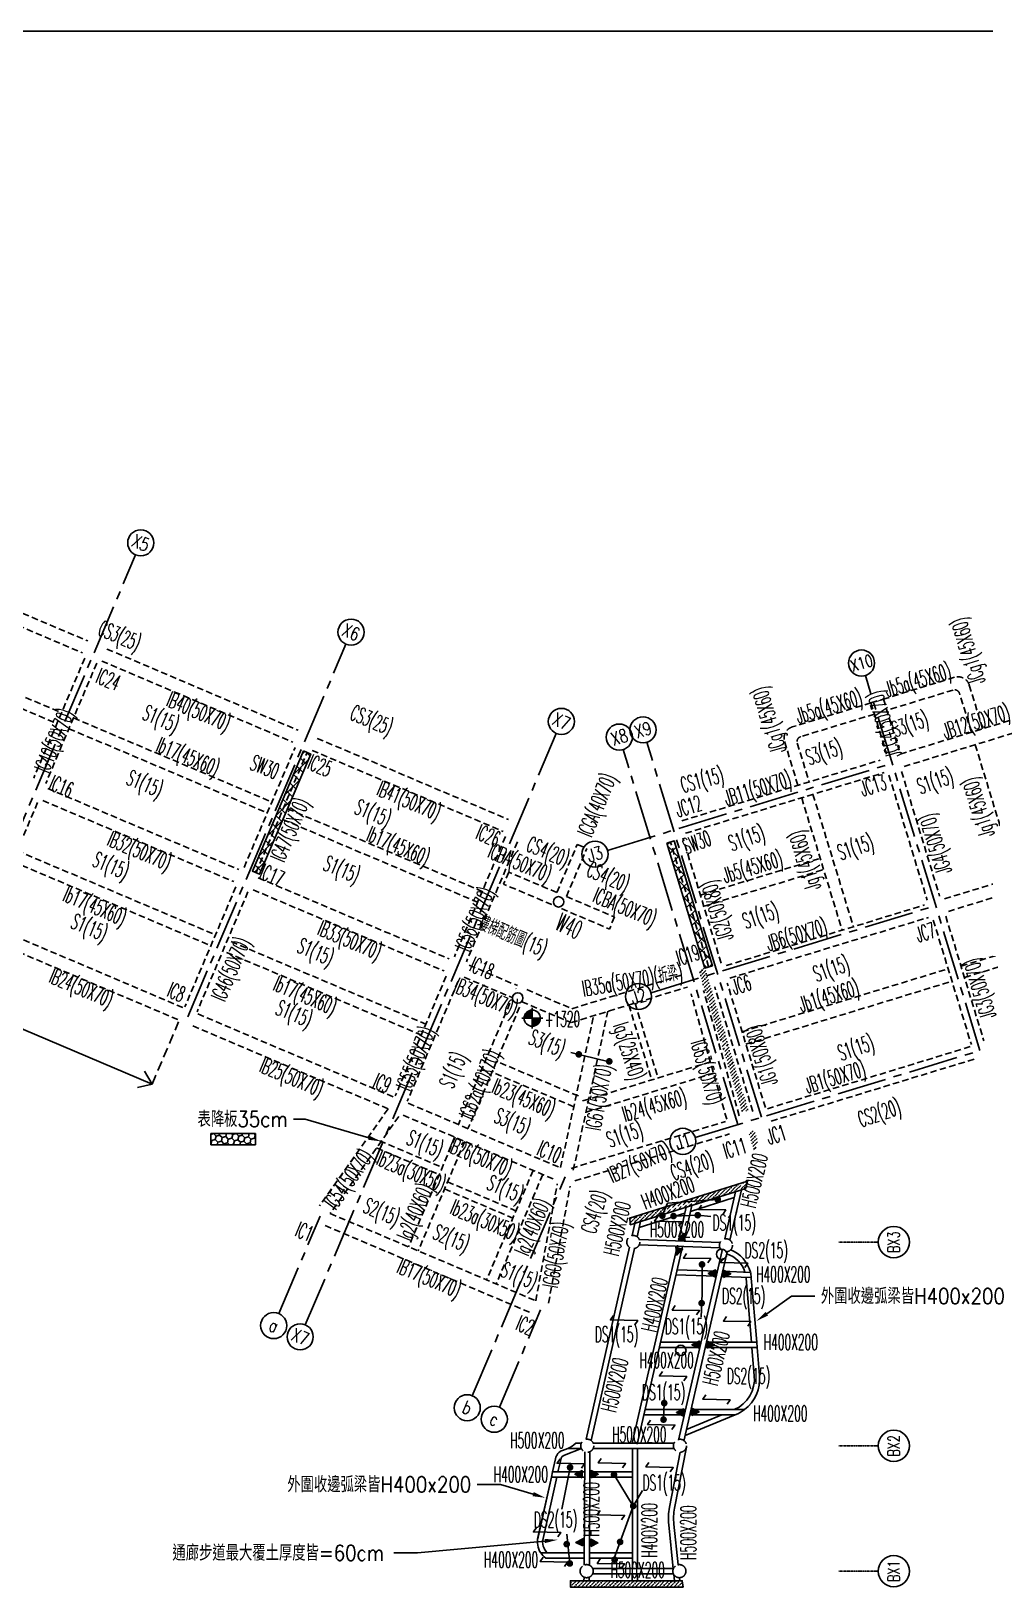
# Model space of a CAD drawing. Header units: centimetres. Extents: x -47768 to 194820, y -149527 to 141949.
# Drawn here: x 61806 to 65458, y -48645 to -42681 of the extents above; entities that cross this region are included whole.
import ezdxf
from ezdxf import colors
from ezdxf.entities.mleader import LeaderData, LeaderLine
from ezdxf.enums import TextEntityAlignment as Align
from ezdxf.math import Vec2, Vec3

# ---------------------------------------------------------------- set-up
doc = ezdxf.new("R2010")
doc.units = ezdxf.units.CM
for name, pattern in [('CENTER2', [28.575, 19.05, -3.175, 3.175, -3.175]), ('HIDDEN', [0.375, 0.25, -0.125]), ('PHANTOM2', [1.25, 0.625, -0.125, 0.125, -0.125, 0.125, -0.125])]:
    doc.linetypes.add(name, pattern=pattern)
doc.layers.get('0').update_dxf_attribs({"color": 8})
for name, color, linetype in [('0S-B', 6, 'HIDDEN'), ('0S-GRID', 8, 'Continuous'), ('0S-J', 3, 'HIDDEN'), ('0S-SB', 6, 'Continuous'), ('0S-Shear wall', 7, 'Continuous'), ('0S-SJ', 3, 'Continuous'), ('0S-伸縮縫', 4, 'Continuous'), ('0S-剛接符號', 2, 'Continuous'), ('0S-鋼筋', 1, 'Continuous'), ('1S-BN', 7, 'Continuous'), ('1S-CN', 2, 'Continuous'), ('1S-JN', 3, 'Continuous'), ('1S-SJN', 3, 'Continuous'), ('1S-SN', 4, 'Continuous'), ('1S-SWN', 7, 'Continuous'), ('1S-TEXT', 7, 'Continuous'), ('1S-WN', 40, 'Continuous'), ('C1', 7, 'Continuous'), ('co-2', 8, 'HIDDEN'), ('FL高程', 7, 'Continuous'), ('grid2', 4, 'Continuous'), ('Railing', 31, 'Continuous')]:
    doc.layers.add(name, color=color, linetype=linetype)
doc.layers.add('0S-繪圖區', color=171, linetype='Continuous', plot=False)
doc.styles.add('ae', font='romans.shx', dxfattribs={"bigfont": 'chineset.shx'})
doc.styles.add('CHINA', font='romans.shx', dxfattribs={"width": 0.85, "bigfont": 'chineset.shx'})
doc.styles.add('ROMAND', font='romand')
doc.styles.add('ROMANS', font='simplex.shx', dxfattribs={"height": 4, "bigfont": 'chineset.shx'})
doc.styles.add('txt', font='romans.shx', dxfattribs={"height": 0.2, "bigfont": 'chineset.shx'})
pattern_1 = [(45, (-145948.238, -110081.529), (5.522062, 20.24756074), [26.03125, -5.20625, 0, -5.20625])]

# ---------------------------------------------------------------- blocks, each defined once
blk = doc.blocks.new('ELE')
at = {"ltscale": 100}
h = blk.add_hatch(color=0, dxfattribs=at)
h.dxf.hatch_style = 1
edge = h.paths.add_edge_path()
edge.add_arc((55199, -2026.6), 20.7, 90, 180)
edge.add_line((55178.3, -2026.6), (55199, -2026.6))
edge.add_line((55199, -2026.6), (55199, -2005.9))
h = blk.add_hatch(color=0, dxfattribs=at)
h.dxf.hatch_style = 1
edge = h.paths.add_edge_path()
edge.add_line((55199, -2047.4), (55199, -2026.6))
edge.add_line((55199, -2026.6), (55219.7, -2026.6))
edge.add_arc((55199, -2026.6), 20.7, 270, 360, ccw=False)
at = {"color": 0, "ltscale": 100}
for q in [(55172.4, -2026.6), (55199, -2000), (55225.6, -2026.6), (55199, -2053.2)]:
    blk.add_line((55199, -2026.6), q, dxfattribs=at)
blk.add_circle((55199, -2026.6), 20.7, dxfattribs=at)
blk = doc.blocks.new('0S-ELE')
at = {"layer": 'FL高程', "ltscale": 100, "xscale": 1.5, "yscale": 1.5, "zscale": 1.5}
blk.add_blockref('ELE', (-26764.5, -529.8), dxfattribs=at)
at = {"layer": 'FL高程', "ltscale": 100, "style": 'CHINA', "width": 0.5}
blk.add_attdef('+150', text='', height=60, dxfattribs=at).set_placement((56149.6, -3572.5), align=Align.MIDDLE)
blk = doc.blocks.new('*U149')
at = {"color": 0, "ltscale": 100}
blk.add_lwpolyline([(-36.3, 27), (36.3, 27), (36.3, -27), (-36.3, -27)], close=True, dxfattribs=at)
blk = doc.blocks.new('XLINE')
blk.add_circle((0, 0), 50)
at = {"style": 'ROMAND', "width": 0.74997, "flags": 8}
blk.add_attdef('X-LINE', text='', height=50, dxfattribs=at).set_placement((0, 0), align=Align.MIDDLE)
blk = doc.blocks.new('柱位編號')
at = {"color": 0, "linetype": 'CENTER2', "ltscale": 10}
for p, q in [((132308.1, 35650.6), (132913.7, 37077.2)), ((133113.5, 35308.7), (133719.1, 36735.4)), ((136147.2, 35179.4), (135708.2, 36615.3)), ((133563.4, 34129.1), (134524.5, 36393.5)), ((135219.6, 34895.8), (134780.6, 36331.7)), ((135310.4, 34923.6), (134871.4, 36359.5)), ((134720.8, 35945.9), (135810.9, 36279.2)), ((134887.4, 35400.8), (135977.6, 35734.1)), ((135057, 34846.1), (136147.2, 35179.4)), ((134203.1, 33857.6), (134558.7, 34695.2)), ((133462.1, 34172.1), (133620.2, 34544.5)), ((134306.7, 33813.6), (134464.8, 34186))]:
    blk.add_line(p, q, dxfattribs=at)
at = {"color": 0}
ref = blk.add_blockref('XLINE', (132933.2, 37123.3), dxfattribs=dict(at, rotation=337))
ref.add_attrib('X-LINE', 'X5', dxfattribs={"height": 50, "rotation": 337, "style": 'ROMAND', "width": 0.74997}).set_placement((132933.2, 37123.3), align=Align.MIDDLE)
ref = blk.add_blockref('XLINE', (133738.6, 36781.4), dxfattribs=dict(at, rotation=337))
ref.add_attrib('X-LINE', 'X6', dxfattribs={"height": 50, "rotation": 337, "style": 'ROMAND', "width": 0.74997}).set_placement((133738.6, 36781.4), align=Align.MIDDLE)
ref = blk.add_blockref('XLINE', (135693.6, 36663.1), dxfattribs=dict(at, rotation=16.99999999999998))
ref.add_attrib('X-LINE', 'X10', dxfattribs={"height": 45, "rotation": 17, "style": 'ROMAND', "width": 0.74997}).set_placement((135693.6, 36663.1), align=Align.MIDDLE)
ref = blk.add_blockref('XLINE', (134544.1, 36439.5), dxfattribs=dict(at, rotation=337))
ref.add_attrib('X-LINE', 'X7', dxfattribs={"height": 50, "rotation": 337, "style": 'ROMAND', "width": 0.74997}).set_placement((134544.1, 36439.5), align=Align.MIDDLE)
ref = blk.add_blockref('XLINE', (134856.8, 36407.3), dxfattribs=dict(at, rotation=16.99999999999998))
ref.add_attrib('X-LINE', 'X9', dxfattribs={"height": 50, "rotation": 17, "style": 'ROMAND', "width": 0.74997}).set_placement((134856.8, 36407.3), align=Align.MIDDLE)
ref = blk.add_blockref('XLINE', (134765.9, 36379.5), dxfattribs=dict(at, rotation=16.99999999999998))
ref.add_attrib('X-LINE', 'X8', dxfattribs={"height": 50, "rotation": 17, "style": 'ROMAND', "width": 0.74997}).set_placement((134765.9, 36379.5), align=Align.MIDDLE)
ref = blk.add_blockref('XLINE', (134672.9, 35931.3), dxfattribs=dict(at, rotation=17.00000000000323))
ref.add_attrib('X-LINE', 'J3', dxfattribs={"height": 50, "rotation": 17, "style": 'ROMAND', "width": 0.74997}).set_placement((134672.9, 35931.3), align=Align.MIDDLE)
ref = blk.add_blockref('XLINE', (134839.6, 35386.2), dxfattribs=dict(at, rotation=17.00000000000323))
ref.add_attrib('X-LINE', 'J2', dxfattribs={"height": 50, "rotation": 17, "style": 'ROMAND', "width": 0.74997}).set_placement((134839.6, 35386.2), align=Align.MIDDLE)
ref = blk.add_blockref('XLINE', (135009.2, 34831.5), dxfattribs=dict(at, rotation=17.00000000000323))
ref.add_attrib('X-LINE', 'J1', dxfattribs={"height": 50, "rotation": 17, "style": 'ROMAND', "width": 0.74997}).set_placement((135009.2, 34831.5), align=Align.MIDDLE)
ref = blk.add_blockref('XLINE', (133442.5, 34126.1), dxfattribs=dict(at, rotation=337))
ref.add_attrib('X-LINE', 'a', dxfattribs={"height": 50, "rotation": 337, "style": 'ROMAND', "width": 0.74997}).set_placement((133442.5, 34126.1), align=Align.MIDDLE)
ref = blk.add_blockref('XLINE', (133543.9, 34083.1), dxfattribs=dict(at, rotation=337))
ref.add_attrib('X-LINE', 'X7', dxfattribs={"height": 50, "rotation": 337, "style": 'ROMAND', "width": 0.74997}).set_placement((133543.9, 34083.1), align=Align.MIDDLE)
ref = blk.add_blockref('XLINE', (134183.6, 33811.5), dxfattribs=dict(at, rotation=337))
ref.add_attrib('X-LINE', 'b', dxfattribs={"height": 50, "rotation": 337, "style": 'ROMAND', "width": 0.74997}).set_placement((134183.6, 33811.5), align=Align.MIDDLE)
ref = blk.add_blockref('XLINE', (134287.2, 33767.6), dxfattribs=dict(at, rotation=337))
ref.add_attrib('X-LINE', 'c', dxfattribs={"height": 50, "rotation": 337, "style": 'ROMAND', "width": 0.74997}).set_placement((134287.2, 33767.6), align=Align.MIDDLE)
blk = doc.blocks.new('markt002')
blk.add_circle((0, 0), 0.5)
at = {"style": 'ROMANS', "width": 0.7}
blk.add_attdef('NO.', text='', height=0.375, dxfattribs=at).set_placement((0, 0), align=Align.MIDDLE)
blk = doc.blocks.new('zw$D145')
at = {"layer": 'C1'}
for centre in [(-536.5, 15566), (-692.8, 15197.8)]:
    blk.add_circle(centre, 20, dxfattribs=at)
blk = doc.blocks.new('zw$745D')
at = {"color": 0, "linetype": 'HIDDEN', "ltscale": 150}
for centre in [(354.8, 260.1), (709.6, 247.7), (178.5, -519.8), (533.5, -519.8), (176.1, -1000), (531.1, -1000)]:
    blk.add_circle(centre, 25, dxfattribs=at)

msp = doc.modelspace()

# ---------------------------------------------------------------- hatches: boundary and pattern name
at = {"layer": '0S-Shear wall', "ltscale": 100}
h = msp.add_hatch(dxfattribs=at)
h.set_pattern_fill('ANSI37', color=256, scale=10)
h.set_pattern_definition([(45, (62653.226, -45908.643), (-22.4506, 22.4506), []), (135, (62653.226, -45908.643), (-22.4506, -22.4506), [])])
h.paths.add_polyline_path([(62848.5916, -45436.6682), (62876.2068, -45448.3902), (62680.8412, -45908.6426), (62653.2261, -45896.9207)])
h = msp.add_hatch(dxfattribs=at)
h.set_pattern_fill('ANSI37', color=256, scale=10)
h.set_pattern_definition([(45, (66753.66, -63488.674), (-22.45064, 22.45064), []), (135, (66753.66, -63488.674), (-22.45064, -22.45064), [])])
h.paths.add_polyline_path([(64239.783, -45789.7766), (64385.9688, -46267.929), (64414.658, -46259.1578), (64268.4721, -45781.0054)])
at = {"layer": '0S-伸縮縫'}
h = msp.add_hatch(dxfattribs=at)
h.set_pattern_fill('ANSI36', color=256, scale=83.3)
h.set_pattern_definition(pattern_1)
h.paths.add_polyline_path([(64385.9698, -46267.9321), (64362.0622, -46275.2414), (64385.4509, -46351.7426), (64454.1587, -46576.4741), (64528.7128, -46820.3311), (64552.6205, -46813.0221)])
h = msp.add_hatch(dxfattribs=at)
h.set_pattern_fill('ANSI36', color=256, scale=83.3)
h.set_pattern_definition(pattern_1)
h.paths.add_polyline_path([(64575.9999, -46889.5297), (64552.1025, -46896.8355), (64574.9482, -46971.5603, -0.077232096), (64590.9267, -46938.3529)])
h = msp.add_hatch(dxfattribs=at)
h.set_pattern_fill('ANSI36', color=256, scale=83.3)
h.set_pattern_definition([(45, (-145948.238, -110081.529), (5.522062, 20.24756074), [26.03125, -5.20625, 0, -5.20625])])
h.paths.add_polyline_path([(64542.0509, -47111.9419), (64548.5563, -47083.6875), (64096.7267, -47225.8248, -0.091454223), (64099.9739, -47251.0111)])
at = {"layer": '0S-伸縮縫', "ltscale": 100}
h = msp.add_hatch(dxfattribs=at)
h.set_pattern_fill('ANSI36', color=256, scale=83.3)
h.set_pattern_definition([(45, (-77389.366, -160475.373), (5.522062, 20.24756074), [26.03125, -5.20625, 0, -5.20625])])
h.paths.add_polyline_path([(64302.9716, -48638.7523), (64299.3668, -48613.7523), (63870.7842, -48613.7523), (63871.6712, -48638.7523)])
at = {"layer": '0S-剛接符號', "ltscale": 100}
h = msp.add_hatch(color=256, dxfattribs=at)
h.dxf.hatch_style = 1
h.paths.add_polyline_path([(64283.5315, -47305.2439), (64309.7062, -47314.1777), (64305.5527, -47283.536)])
h = msp.add_hatch(color=256, dxfattribs=at)
h.dxf.hatch_style = 1
h.paths.add_polyline_path([(64274.7178, -47336.861), (64300.8926, -47345.7949), (64278.8713, -47367.5027)])
h = msp.add_hatch(color=256, dxfattribs=at)
h.dxf.hatch_style = 1
h.paths.add_polyline_path([(64426.5855, -47451.6421), (64426.5855, -47423.9847), (64398.9281, -47437.8134)])
h = msp.add_hatch(color=256, dxfattribs=at)
h.dxf.hatch_style = 1
h.paths.add_polyline_path([(64457.209, -47452.3228), (64457.209, -47424.6654), (64484.8664, -47438.4941)])
h = msp.add_hatch(color=256, dxfattribs=at)
h.dxf.hatch_style = 1
h.paths.add_polyline_path([(64364.1127, -47723.8865), (64364.1127, -47696.229), (64336.4552, -47710.0578)])
h = msp.add_hatch(color=256, dxfattribs=at)
h.dxf.hatch_style = 1
h.paths.add_polyline_path([(64394.8633, -47724.0134), (64394.8633, -47696.3559), (64422.5207, -47710.1847)])
h = msp.add_hatch(color=256, dxfattribs=at)
h.dxf.hatch_style = 1
h.paths.add_polyline_path([(64335.8315, -47981.2624), (64335.8315, -47953.605), (64363.4889, -47967.4337)])
h = msp.add_hatch(color=256, dxfattribs=at)
h.dxf.hatch_style = 1
h.paths.add_polyline_path([(64304.4788, -47983.7592), (64304.4788, -47956.1018), (64276.8214, -47969.9305)])
h = msp.add_hatch(color=256, dxfattribs=at)
h.dxf.hatch_style = 1
h.paths.add_polyline_path([(63915.7615, -48219.7502), (63915.7615, -48192.0928), (63888.104, -48205.9215)])
h = msp.add_hatch(color=256, dxfattribs=at)
h.dxf.hatch_style = 1
h.paths.add_polyline_path([(63950.1352, -48219.9202), (63950.1352, -48192.2628), (63977.7926, -48206.0915)])
h = msp.add_hatch(color=256, dxfattribs=at)
h.dxf.hatch_style = 1
h.paths.add_polyline_path([(63918.8441, -48480.8866), (63918.8441, -48453.2292), (63891.1867, -48467.0579)])
h = msp.add_hatch(color=256, dxfattribs=at)
h.dxf.hatch_style = 1
h.paths.add_polyline_path([(63948.8348, -48482.8351), (63948.8348, -48455.1776), (63976.4922, -48469.0063)])
at = {"layer": '1S-TEXT', "ltscale": 100}
h = msp.add_hatch(dxfattribs=at)
h.set_pattern_fill('HONEY', color=256, scale=111.0667, angle=16)
h.set_pattern_definition([(16, (-83153.047, -156473.473), (16.7042039, 17.2977094), [13.8833375, -27.766675]), (136, (-83153.047, -156473.473), (-23.3323577, 5.8174102), [13.8833375, -27.766675]), (76, (-83153.047, -156473.473), (-6.62815385, 23.1151196), [-27.766675, 13.8833375])])
h.paths.add_polyline_path([(62493.959, -46901.9474), (62664.6946, -46901.9474), (62664.6946, -46944.8262), (62493.959, -46944.8262)])

# ---------------------------------------------------------------- linework, layer by layer
at = {"layer": '0S-B', "ltscale": 100}
for p, q in [((61290.7195, -44704.7041), (62022.5208, -45015.3353)), ((61271.1829, -44750.7293), (62002.9843, -45061.3606)), ((62010.9317, -45081.0328), (61815.5661, -45541.2852)), ((62096.1612, -45046.5938), (62827.9626, -45357.2251)), ((62056.9569, -45100.5693), (61861.5913, -45560.8217)), ((62076.6247, -45092.6191), (62808.426, -45403.2503)), ((65021.9115, -45252.565), (65069.7267, -45237.9464)), ((65021.9128, -45252.565), (65081.849, -45448.6075)), ((65069.7281, -45237.9464), (65129.6643, -45433.9889)), ((65134.0498, -45448.3335), (65894.3121, -45215.8979)), ((65148.6684, -45496.1487), (65908.9307, -45263.7132)), ((62901.603, -45388.4836), (63633.4043, -45699.1148)), ((62621.0078, -45883.1749), (62816.3734, -45422.9225)), ((62667.0331, -45902.7115), (62862.3986, -45442.459)), ((62882.0664, -45434.5088), (63613.8678, -45745.1401)), ((64297.2832, -45704.1589), (65057.5455, -45471.7232)), ((64311.9018, -45751.9742), (65072.1641, -45519.5384)), ((65090.8942, -45529.4974), (65237.08, -46007.6498)), ((65138.7094, -45514.8788), (65284.8953, -45993.0312)), ((61850.0006, -45626.5119), (62581.802, -45937.1431)), ((61869.5372, -45580.4866), (62601.3385, -45891.1179)), ((61830.3328, -45634.4621), (61635.4459, -46093.5869)), ((63621.8151, -45764.8122), (63426.4496, -46225.0647)), ((63621.8157, -45764.814), (63426.4501, -46225.0665)), ((63667.8404, -45784.3488), (63472.4748, -46244.6012)), ((63667.8409, -45784.3506), (63472.4754, -46244.603)), ((63818.8611, -45978.8181), (63897.0087, -45794.7156)), ((63896.7286, -45794.5947), (63924.3336, -45806.3167)), ((64400.3139, -46263.4766), (64254.128, -45785.3242)), ((64448.1291, -46248.858), (64301.9433, -45770.7056)), ((65303.6256, -46002.9897), (66063.8879, -45770.5542)), ((63855.6812, -45994.4474), (63933.8289, -45810.3449)), ((65318.2442, -46050.805), (66078.5065, -45818.3695)), ((62674.9789, -45922.3764), (63406.7822, -46233.0085)), ((63634.7574, -45900.6736), (63615.2208, -45946.7055)), ((63818.8619, -45978.8182), (63634.7567, -45900.6733)), ((62589.7493, -45956.8153), (62394.8624, -46415.9401)), ((62635.7746, -45976.3519), (62440.8877, -46435.4767)), ((62655.4424, -45968.4016), (63387.2457, -46279.0337)), ((63799.326, -46024.8437), (63615.2208, -45946.6988)), ((63836.1911, -46040.4922), (64020.3734, -46118.4521)), ((63855.6809, -45994.4471), (64039.8631, -46072.407)), ((64466.859, -46258.815), (65227.1213, -46026.3795)), ((61638.743, -46101.7457), (62386.6992, -46419.2343)), ((64039.8624, -46072.4067), (64020.3727, -46118.4518)), ((64481.4776, -46306.6302), (65241.7398, -46074.1947)), ((65260.4698, -46084.1542), (65406.2975, -46561.1351)), ((65308.285, -46069.5356), (65454.1127, -46546.5165)), ((65322.3828, -46064.9269), (65322.3828, -46064.9269)), ((61619.2064, -46147.771), (62367.1627, -46465.2596)), ((63395.1911, -46298.705), (63200.3042, -46757.8299)), ((63395.1916, -46298.7069), (63200.3047, -46757.8317)), ((63441.2163, -46318.2416), (63246.3294, -46777.3664)), ((63441.2169, -46318.2434), (63246.33, -46777.3682)), ((64569.5313, -46816.9619), (64423.7036, -46339.981)), ((64617.3465, -46802.3433), (64471.5188, -46325.3624)), ((63639.1234, -46402.2462), (63441.8456, -46867.0214)), ((64469.5501, -46847.0402), (64332.7196, -46367.2993)), ((64517.6326, -46833.3262), (64380.8021, -46353.5853)), ((62444.1847, -46443.6355), (63192.141, -46761.1241)), ((63675.9439, -46417.875), (63478.666, -46882.6501)), ((63832.911, -47031.7767), (63959.7902, -46450.433)), ((63881.7611, -47042.4383), (64014.6262, -46433.6679)), ((62424.6482, -46489.6607), (63172.6044, -46807.1493)), ((64625.1191, -46806.4747), (65402.1645, -46568.9081)), ((64639.7376, -46854.29), (65416.7831, -46616.7233)), ((63172.6743, -46807.3949), (62909.9803, -47178.7239)), ((63249.2839, -46785.3692), (63831.7132, -47032.3462)), ((63213.4927, -46836.2716), (62950.7986, -47207.6006)), ((63229.7641, -46831.4015), (63812.1933, -47078.3786)), ((63873.4865, -47034.9065), (64465.0156, -46855.3577)), ((63888.0089, -47082.751), (64479.5381, -46903.2022)), ((63738.0038, -47541.9029), (63820.6192, -47094.069)), ((63787.1741, -47550.9737), (63869.7895, -47103.1398)), ((62950.8702, -47207.8402), (63737.9496, -47541.932)), ((62931.3338, -47253.8655), (63718.4132, -47587.9573))]:
    msp.add_line(p, q, dxfattribs=at)
for points in [[(63483.5342, -46256.9219), (63667.6332, -46335.0674)], [(63463.9976, -46302.9471), (63648.0965, -46381.0926)], [(63684.9151, -46396.7223), (63873.5583, -46476.7967), (64319.2926, -46340.5221)], [(63704.4518, -46350.6972), (63876.343, -46423.6607), (64304.674, -46292.7068)], [(63662.6018, -46346.9352), (63662.3219, -46346.8163)], [(63662.6024, -46346.937), (63662.3225, -46346.8181)]]:
    msp.add_lwpolyline(points, dxfattribs=at)
at = {"layer": '0S-J', "ltscale": 100}
for p, q in [((61162.625, -44968.0916), (61922.0415, -45290.4448)), ((61145.0421, -45009.5143), (61904.4586, -45331.8675)), ((65336.3058, -45203.5011), (65082.8847, -45280.9797)), ((65021.913, -45252.5645), (64720.677, -45344.6616)), ((65406.597, -45365.0074), (65361.2793, -45216.7798)), ((61968.0668, -45309.9814), (62727.4833, -45632.3345)), ((65035.0694, -45295.5983), (64752.9599, -45381.8479)), ((61950.4839, -45351.4041), (62709.9004, -45673.7573)), ((64690.8001, -45400.852), (64741.9653, -45568.2059)), ((64739.6812, -45406.8214), (64784.999, -45555.0491)), ((65421.2111, -45412.824), (65576.168, -45919.6652)), ((64756.5793, -45616.0225), (64911.5362, -46122.8635)), ((64799.6131, -45602.8657), (64954.5699, -46109.7068)), ((62787.3141, -45657.7312), (63532.925, -45974.2243)), ((62769.7312, -45699.154), (63515.3421, -46015.647)), ((61734.9307, -45860.0455), (62494.3472, -46182.3987)), ((61752.5136, -45818.6228), (62511.9301, -46140.976)), ((64368.4572, -45988.263), (64827.4793, -45847.9259)), ((64381.6139, -46031.2967), (64840.6361, -45890.9596)), ((65366.7594, -46260.7965), (66155.7108, -46019.5899)), ((65379.9161, -46303.8303), (66168.8675, -46062.6236)), ((62554.3122, -46207.8523), (63299.7889, -46524.2884)), ((62571.8951, -46166.4296), (63317.3718, -46482.8657)), ((64528.5305, -46511.839), (65317.4819, -46270.6324)), ((64543.149, -46559.6543), (65332.1005, -46318.4476)), ((64118.4899, -46402.0006), (64206.1539, -46688.804)), ((64094.5818, -46409.3083), (64182.2458, -46696.1117)), ((63901.2388, -46757.8451), (63588.0638, -46624.9152)), ((64407.817, -46627.1588), (63917.1118, -46777.1583)), ((63883.6564, -46799.268), (63570.4815, -46666.3382)), ((64420.9718, -46670.1931), (63930.2666, -46820.1926)), ((63140.001, -46929.1099), (63380.3321, -47031.1244)), ((63429.2151, -46915.9623), (63251.207, -47335.3242)), ((63466.0353, -46931.5915), (63288.0272, -47350.9534)), ((63128.279, -46956.725), (63368.6102, -47058.7395)), ((63727.9876, -47042.6557), (63549.9322, -47462.129)), ((63764.8078, -47058.2849), (63586.7525, -47477.7582)), ((63388.6288, -47113.9507), (63650.5348, -47225.1235)), ((63400.3508, -47086.3356), (63662.2568, -47197.5083))]:
    msp.add_line(p, q, dxfattribs=at)
msp.add_lwpolyline([(65449.6307, -45351.8507), (65398.4656, -45184.497, 0.414213562), (65342.2751, -45154.62), (65069.728, -45237.946)], format="xyb", dxfattribs=at)
for centre, radius, start, end in [((65342.1532, -45222.6272), 20, 16.99999976, 106.99999976), ((64733.8338, -45387.6953), 45, 106.99999976, 196.99999976), ((64758.8073, -45400.974), 20, 106.99999976, 196.99999976)]:
    msp.add_arc(centre, radius, start, end, dxfattribs=at)
at = {"layer": '0S-SB', "ltscale": 100}
for p, q in [((64525.726, -47117.5551), (64481.6628, -47309.5741)), ((64503.6097, -47124.5125), (64462.1695, -47305.1008)), ((64107.0602, -47292.5976), (64120.294, -47234.0679)), ((64126.5677, -47297.0084), (64139.8016, -47238.4786)), ((63930.7262, -48072.4735), (64096.9538, -47337.2951)), ((63950.2337, -48076.8843), (64116.4614, -47341.7059)), ((64134.3107, -47327.9453), (64443.2966, -47338.7353)), ((64135.0087, -47307.9575), (64443.9946, -47318.7475)), ((64285.4003, -48075.426), (64451.9201, -47349.7657)), ((64304.8937, -48079.8992), (64471.4134, -47354.2389)), ((63860.6994, -48107.0876), (63912.7308, -48107.0876)), ((63891.0474, -48087.0876), (63912.7909, -48087.0876)), ((63925.5606, -48120.0195), (63923.4122, -48554.3819)), ((63945.5603, -48120.1184), (63943.412, -48554.4809)), ((63958.3397, -48087.0276), (64267.5139, -48087.0276)), ((63958.3397, -48107.0276), (64267.5139, -48107.0276)), ((63922.9384, -48600.0782), (63922.8708, -48613.7523)), ((63942.9382, -48600.1771), (63942.8706, -48613.8512)), ((63956.2113, -48567.3434), (64265.3859, -48567.3434)), ((63956.2113, -48587.3434), (64265.3859, -48587.3434))]:
    msp.add_line(p, q, dxfattribs=at)
for points in [[(64290.9582, -48122.1548), (64250.2412, -48332.2891, 0.07379287), (64247.2661, -48399.7453), (64264.7869, -48568.8468)], [(64315.2513, -48101.9187), (64269.876, -48336.0937, 0.07379287), (64267.1596, -48397.6841), (64283.2377, -48552.8615)]]:
    msp.add_lwpolyline(points, format="xyb", dxfattribs=at)
for points in [[(64266.7816, -48590.3521), (64269.2062, -48613.7523)], [(64288.1178, -48602.215), (64289.3132, -48613.7523)]]:
    msp.add_lwpolyline(points, dxfattribs=at)
msp.add_arc((63836.9304, -48038.0538), 73.0271, 289.03544973, 317.82122616, dxfattribs=at)
at = {"layer": '0S-Shear wall', "ltscale": 100}
msp.add_lwpolyline([(62848.5916, -45436.6682), (62876.2068, -45448.3902), (62680.8412, -45908.6426), (62653.2261, -45896.9207), (62848.5916, -45436.6682)], dxfattribs=at)
msp.add_lwpolyline([(64239.783, -45789.7766), (64385.9688, -46267.929), (64414.658, -46259.1578), (64268.4721, -45781.0054)], close=True, dxfattribs=at)
at = {"layer": '0S-SJ'}
for p, q in [((64304.7492, -47313.9363), (64336.1436, -47177.1259)), ((64284.3925, -47313.2254), (64314.0272, -47184.0833))]:
    msp.add_line(p, q, dxfattribs=at)
at = {"layer": '0S-SJ', "ltscale": 100}
for p, q in [((64106.8117, -48087.0876), (64280.7001, -47329.3162)), ((64126.3051, -48091.5608), (64300.1935, -47333.7894)), ((64429.2786, -47448.3642), (64275.1368, -47442.9815)), ((64433.8344, -47428.5111), (64279.6925, -47423.1284)), ((64563.5454, -47453.2351), (64449.6353, -47449.0751)), ((64560.3871, -47433.1126), (64454.1911, -47429.222)), ((64371.4385, -47700.4201), (64216.0615, -47700.4201)), ((64584.3458, -47700.4201), (64391.9583, -47700.4201)), ((64584.3458, -47700.4201), (64586.0348, -47720.4201)), ((64366.849, -47720.4201), (64211.472, -47720.4201)), ((64586.0348, -47720.4201), (64387.3689, -47720.4201)), ((64565.9636, -47720.4201), (64575.1476, -47829.1687)), ((64586.0348, -47720.4201), (64595.0766, -47827.4856)), ((64307.552, -47978.825), (64152.175, -47978.825)), ((64312.1415, -47958.825), (64156.7644, -47958.825)), ((64502.1902, -47979.0276), (64309.8555, -48058.2764)), ((64450.1835, -47978.825), (64315.3377, -48034.3863)), ((64502.6851, -47978.825), (64328.0718, -47978.825)), ((64537.295, -47958.825), (64332.6613, -47958.825)), ((63860.6994, -48107.0876), (63840.6945, -48115.0058)), ((63913.0825, -48107.8635), (63848.0551, -48133.602)), ((64108.219, -48107.0876), (64108.219, -48567.3434)), ((64128.219, -48107.0876), (64128.219, -48567.3434)), ((63802.6454, -48197.0876), (63798.1724, -48217.0876)), ((63798.1724, -48217.0876), (63925.0801, -48217.0876)), ((63802.6454, -48197.0876), (63925.1791, -48197.0876)), ((63945.0804, -48217.0876), (64108.219, -48217.0876)), ((63945.1793, -48197.0876), (64108.219, -48197.0876)), ((63757.1007, -48507.0412), (63923.646, -48507.0412)), ((63776.2369, -48527.0412), (63923.5471, -48527.0412)), ((63943.5469, -48527.1447), (64107.9724, -48527.1447)), ((63943.6458, -48507.1447), (64107.9724, -48507.1447)), ((64107.9722, -48587.1463), (64107.9722, -48613.7523)), ((64127.9722, -48587.1463), (64127.9722, -48613.7523))]:
    msp.add_line(p, q, dxfattribs=at)
for points in [[(64543.3762, -47452.5319, -0.010714042), (64543.7389, -47457.2556), (64564.2746, -47700.4201)], [(64563.5473, -47453.2352, 0.040680626), (64560.2394, -47433.1075)], [(64563.5145, -47453.2351, -0.005018554), (64563.6914, -47455.85), (64584.3458, -47700.4201)], [(63840.6945, -48115.0058, 0.280450404), (63813.9011, -48146.8285), (63802.6607, -48197.0876)], [(63848.0551, -48133.602, 0.299870311), (63833.5906, -48150.4263), (63823.1548, -48197.0876)], [(63798.1877, -48217.0876), (63746.7557, -48447.0539, 0.208028102), (63757.1007, -48507.0412)], [(63818.6818, -48217.0876), (63766.2279, -48451.6227, 0.277099515), (63783.2506, -48507.0412)], [(63757.1007, -48507.0412, 0.091428947), (63776.2369, -48527.0412)]]:
    msp.add_lwpolyline(points, format="xyb", dxfattribs=at)
for points in [[(63798.1877, -48217.0876), (63746.5296, -48448.0645)], [(63818.6818, -48217.0876), (63766.0474, -48452.4297)]]:
    msp.add_lwpolyline(points, dxfattribs=at)
for centre, radius, start, end in [((64438.3586, -47463.2811), 125.5602, 13.99136572, 68.2934986), ((64438.3586, -47463.2811), 105.5602, 17.12855327, 72.82256414), ((64438.3586, -47463.2811), 105.5602, 3.26577829, 5.94505707), ((64438.3586, -47463.2811), 125.5602, 3.26577829, 4.67321079), ((64445.6087, -47840.1084), 130, 294.04800996, 4.82726762), ((64445.6087, -47840.1084), 150, 307.67936302, 4.82726762), ((64445.6087, -47840.1084), 150, 292.16097206, 307.67934622)]:
    msp.add_arc(centre, radius, start, end, dxfattribs=at)
at = {"layer": '0S-伸縮縫', "ltscale": 100}
for p, q in [((60704.1536, -46048.1858), (62269.0116, -46712.4286)), ((62269.0112, -46712.4293), (62239.4298, -46662.9373)), ((62269.0112, -46712.4293), (62212.8606, -46725.5302))]:
    msp.add_line(p, q, dxfattribs=at)
at = {"layer": '0S-伸縮縫'}
msp.add_lwpolyline([(64548.5554, -47083.6844), (64096.5665, -47225.8718, -0.091521936), (64099.7144, -47251.0893), (64542.05, -47111.9387)], format="xyb", close=True, dxfattribs=at)
at = {"layer": '0S-伸縮縫', "ltscale": 100}
msp.add_lwpolyline([(64302.9716, -48638.7523), (64299.3668, -48613.7523), (63870.7842, -48613.7523), (63871.6712, -48638.7523)], close=True, dxfattribs=at)
at = {"layer": '0S-剛接符號'}
for points in [[(64283.5315, -47305.2439), (64309.7062, -47314.1777), (64305.5527, -47283.536)], [(64274.7178, -47336.861), (64300.8926, -47345.7949), (64278.8713, -47367.5027)], [(64426.5855, -47451.6421), (64426.5855, -47423.9847), (64398.9281, -47437.8134)], [(64457.209, -47452.3228), (64457.209, -47424.6654), (64484.8664, -47438.4941)], [(64364.1127, -47723.8865), (64364.1127, -47696.229), (64336.4552, -47710.0578)], [(64394.8633, -47724.0134), (64394.8633, -47696.3559), (64422.5207, -47710.1847)], [(64335.8315, -47981.2624), (64335.8315, -47953.605), (64363.4889, -47967.4337)], [(64304.4788, -47983.7592), (64304.4788, -47956.1018), (64276.8214, -47969.9305)], [(63915.7615, -48219.7502), (63915.7615, -48192.0928), (63888.104, -48205.9215)], [(63950.1352, -48219.9202), (63950.1352, -48192.2628), (63977.7926, -48206.0915)], [(63918.8441, -48480.8866), (63918.8441, -48453.2292), (63891.1867, -48467.0579)], [(63948.8348, -48482.8351), (63948.8348, -48455.1776), (63976.4922, -48469.0063)]]:
    msp.add_lwpolyline(points, close=True, dxfattribs=at)
at = {"layer": '0S-鋼筋', "color": 3, "ltscale": 100}
for p, q in [((64139.7348, -47238.7061), (64503.3629, -47124.3154)), ((64242.1089, -47168.7902), (64222.8499, -47216.1603)), ((64242.1089, -47168.7902), (64434.9026, -47154.0637)), ((64330.7112, -47199.5947), (64498.1773, -47146.9129)), ((64134.6312, -47261.2778), (64308.5949, -47206.5521))]:
    msp.add_line(p, q, dxfattribs=at)
at = {"layer": '0S-鋼筋', "color": 3, "ltscale": 100, "const_width": 13.5}
for points in [[(64429.6485, -47151.1074, -0.584755303), (64440.1567, -47151.1074, -1.710117025), (64429.6485, -47151.1074, -0.557367557)], [(64217.5958, -47213.2039, -0.584755303), (64228.104, -47213.2039, -1.710117025), (64217.5958, -47213.2039, -0.557367557)]]:
    msp.add_lwpolyline(points, format="xyb", dxfattribs=at)
at = {"layer": '1S-SN', "linetype": 'HIDDEN', "ltscale": 150}
msp.add_line((62269.0116, -46712.4286), (62370.4617, -46473.4271), dxfattribs=at)
at = {"layer": '1S-SN', "ltscale": 100}
for p, q in [((64013.6173, -46625.4284), (63871.875, -46591.0631)), ((64227.4348, -47997.0815), (64230.1227, -47933.8594)), ((64230.1227, -47933.8594), (64230.1227, -47916.1917)), ((63869.6073, -48179.9861), (63838.1333, -48339.6042)), ((64111.3525, -48327.9887), (64146.4404, -48268.8139)), ((63856.8569, -48435.0477), (63868.5745, -48547.8636))]:
    msp.add_line(p, q, dxfattribs=at)
at = {"layer": '1S-SN', "color": 4, "linetype": 'Continuous'}
for p, q in [((64265.6529, -47217.6222), (64358.415, -47214.3092)), ((64358.415, -47214.3092), (64408.109, -47219.7304)), ((64374.8351, -47402.9054), (64374.8351, -47514.3403)), ((64374.8351, -47514.3403), (64371.221, -47604.9942)), ((64111.3525, -48327.9887), (64037.833, -48208.0358)), ((64038.581, -48527.5477), (64111.3525, -48327.9887))]:
    msp.add_line(p, q, dxfattribs=at)
at = {"layer": '1S-SN', "color": 4, "linetype": 'Continuous', "const_width": 13.5}
for points in [[(63897.6688, -46595.6342, -0.584755303), (63908.177, -46595.6342, -1.710117025), (63897.6688, -46595.6342, -0.557367557)], [(64014.3919, -46622.472, -0.584755303), (64024.9001, -46622.472, -1.710117025), (64014.3919, -46622.472, -0.557367557)], [(64260.3988, -47214.6658, -0.584755303), (64270.907, -47214.6658, -1.710117025), (64260.3988, -47214.6658, -0.557367557)], [(64353.1609, -47211.3529, -0.584755303), (64363.6691, -47211.3529, -1.710117025), (64353.1609, -47211.3529, -0.557367557)], [(64369.581, -47399.949, -0.584755303), (64380.0892, -47399.949, -1.710117025), (64369.581, -47399.949, -0.557367557)], [(64368.1194, -47548.0451, -0.584755303), (64378.6276, -47548.0451, -1.710117025), (64368.1194, -47548.0451, -0.557367557)], [(64224.8686, -47930.903, -0.584755303), (64235.3768, -47930.903, -1.710117025), (64224.8686, -47930.903, -0.557367557)], [(64222.1807, -47994.1251, -0.584755303), (64232.6889, -47994.1251, -1.710117025), (64222.1807, -47994.1251, -0.557367557)], [(63864.3532, -48177.0297, -0.584755303), (63874.8614, -48177.0297, -1.710117025), (63864.3532, -48177.0297, -0.557367557)], [(64032.5789, -48205.0794, -0.584755303), (64043.0871, -48205.0794, -1.710117025), (64032.5789, -48205.0794, -0.557367557)], [(64106.0984, -48325.0323, -0.584755303), (64116.6066, -48325.0323, -1.710117025), (64106.0984, -48325.0323, -0.557367557)], [(63851.6028, -48470.7866, -0.584755303), (63862.111, -48470.7866, -1.710117025), (63851.6028, -48470.7866, -0.557367557)], [(64056.0535, -48462.2688, -0.584755303), (64066.5618, -48462.2688, -1.710117025), (64056.0535, -48462.2688, -0.557367557)], [(63863.3204, -48544.9072, -0.584755303), (63873.8286, -48544.9072, -1.710117025), (63863.3204, -48544.9072, -0.557367557)], [(64034.8462, -48530.4255, -0.584755303), (64045.3545, -48530.4255, -1.710117025), (64034.8462, -48530.4255, -0.557367557)]]:
    msp.add_lwpolyline(points, format="xyb", dxfattribs=at)
at = {"layer": '1S-SN', "ltscale": 5}
for points in [[(64372.467, -47175.2424), (64361.0987, -47192.0893), (64465.6595, -47194.2897), (64454.2913, -47211.1367)], [(64204.4242, -47220.8287), (64193.056, -47237.6757), (64297.6167, -47239.876), (64286.2485, -47256.723)], [(64315.1352, -47361.3828), (64303.767, -47378.2298), (64408.3277, -47380.4302), (64396.9595, -47397.2771)], [(64456.6381, -47378.4029), (64445.2698, -47395.2499), (64549.8306, -47397.4503), (64538.4623, -47414.2972)], [(64272.1994, -47560.4392), (64260.8311, -47577.2862), (64365.3919, -47579.4866), (64354.0236, -47596.3335)], [(64035.5285, -47598.6644), (64024.1603, -47615.5113), (64128.721, -47617.7117), (64117.3528, -47634.5587)], [(64468.365, -47602.7233), (64456.9967, -47619.5703), (64561.5575, -47621.7707), (64550.1892, -47638.6177)], [(64223.3005, -47813.1339), (64211.9323, -47829.9809), (64316.493, -47832.1813), (64305.1248, -47849.0283)], [(64389.3597, -47901.5779), (64377.9915, -47918.4248), (64482.5522, -47920.6252), (64471.184, -47937.4722)], [(64177.9805, -47998.7619), (64166.6122, -48015.6088), (64271.173, -48017.8092), (64259.8048, -48034.6562)], [(63831.1113, -48147.4277), (63819.743, -48164.2746), (63924.3038, -48166.475), (63912.9355, -48183.322)], [(63989.0461, -48146.0824), (63977.6779, -48162.9294), (64082.2386, -48165.1298), (64070.8704, -48181.9768)], [(64171.4936, -48161.4911), (64160.1253, -48178.3381), (64264.6861, -48180.5384), (64253.3178, -48197.3854)], [(63984.8619, -48344.9171), (63973.4936, -48361.7641), (64078.0544, -48363.9645), (64066.6861, -48380.8115)], [(63740.5546, -48410.1103), (63729.1864, -48426.9573), (63833.7471, -48429.1576), (63822.3789, -48446.0046)], [(63766.892, -48523.8425), (63755.5238, -48540.6895), (63860.0845, -48542.8899), (63848.7163, -48559.7369)], [(63984.8619, -48530.531), (63973.4936, -48547.3779), (64078.0544, -48549.5783), (64066.6861, -48566.4253)]]:
    msp.add_lwpolyline(points, dxfattribs=at)
at = {"layer": '1S-TEXT', "ltscale": 100}
msp.add_lwpolyline([(62493.959, -46901.9474), (62664.6946, -46901.9474), (62664.6946, -46944.8262), (62493.959, -46944.8262)], close=True, dxfattribs=at)
at = {"layer": 'C1'}
for centre in [(64449.9612, -47363.8831), (64293.6689, -47732.0851)]:
    msp.add_circle(centre, 20, dxfattribs=at)
at = {"layer": 'co-2', "ltscale": 100}
for centre in [(63933.2986, -48577.3439), (64288.2986, -48577.3439)]:
    msp.add_circle(centre, 25, dxfattribs=at)
at = {"layer": 'grid2', "linetype": 'PHANTOM2', "ltscale": 0.1}
for p, q in [((64899.2233, -47317.2805), (65049.2233, -47317.2805)), ((64899.2233, -48097.1564), (65049.2233, -48097.1564)), ((64899.2233, -48577.3439), (65049.2233, -48577.3439))]:
    msp.add_line(p, q, dxfattribs=at)
at = {"layer": 'Railing'}
msp.add_arc((63853.4342, -48152.9228), 40, 108.57180949, 171.2365046, dxfattribs=at)

# ---------------------------------------------------------------- block references
at = {"ltscale": 100}
for name, p in [('zw$D145', (64362.0451, -61580.4643)), ('zw$745D', (63756.924, -47577.214))]:
    msp.add_blockref(name, p, dxfattribs=at)
at = {"layer": '0S-GRID'}
msp.add_blockref('柱位編號', (-70707.8413, -81763.1305), dxfattribs=at)
at = {"layer": '0S-繪圖區', "ltscale": 100, "xscale": 150, "yscale": 150, "zscale": 150}
msp.add_blockref('*U149', (63312.9741, -46730.5188), dxfattribs=at)
at = {"layer": 'FL高程', "color": 0, "ltscale": 100}
msp.add_blockref('0S-ELE', (7690.8174, -42890.1903), dxfattribs=at).add_auto_attribs({'+150': '+1320'})
at = {"layer": 'grid2', "linetype": 'PHANTOM2', "ltscale": 0.1}
ref = msp.add_blockref('markt002', (65109.2233, -47317.2805), dxfattribs=dict(at, xscale=-119.9999999999999, yscale=119.9999999999999, zscale=119.9999999999999, rotation=270.0000000047226))
ref.add_attrib('NO.', 'BX3', dxfattribs={"layer": '0', "height": 45, "rotation": 450, "style": 'ROMANS', "width": 0.7}).set_placement((65109.2233, -47317.2805), align=Align.MIDDLE)
ref = msp.add_blockref('markt002', (65109.2233, -48097.1564), dxfattribs=dict(at, xscale=-119.9999999999999, yscale=119.9999999999999, zscale=119.9999999999999, rotation=270.0000000047226))
ref.add_attrib('NO.', 'BX2', dxfattribs={"layer": '0', "height": 45, "rotation": 450, "style": 'ROMANS', "width": 0.7}).set_placement((65109.2233, -48097.1564), align=Align.MIDDLE)
ref = msp.add_blockref('markt002', (65109.2233, -48577.3439), dxfattribs=dict(at, xscale=-119.9999999999999, yscale=119.9999999999999, zscale=119.9999999999999, rotation=270.0000000047226))
ref.add_attrib('NO.', 'BX1', dxfattribs={"layer": '0', "height": 45, "rotation": 450, "style": 'ROMANS', "width": 0.7}).set_placement((65109.2233, -48577.3439), align=Align.MIDDLE)

# ---------------------------------------------------------------- texts
at = {"layer": '1S-BN', "style": 'txt', "width": 0.5}
for s, rotation, p in [('IB40(50X70)', 337, (62445.5579, -45288.5143)), ('JCG4(50X70)', 107, (65077.369, -45333.5517)), ('JB12(50X70)', 17, (65425.2601, -45327.9267)), ('IG40(50X70)', 427, (61896.7441, -45397.7601)), ('JB11(50X70)', 17, (64588.4935, -45583.752)), ('IB41(50X70)', 337, (63250.9996, -45630.404)), ('ICGA(40X70)', 427, (63976.0732, -45644.8296)), ('IG47(50X70)', 427, (62799.5126, -45739.6499)), ('JG4(50X70)', 107, (65273.1005, -45791.6899)), ('IB32(50X70)', 337, (62218.9338, -45822.4071)), ('ICBA(50X70)', 337, (63675.564, -45868.4674)), ('IG56(50X70)', 427, (63507.6276, -46081.5396)), ('ICBA(50X70)', 337, (64077.6591, -46038.4281)), ('JG2(50X80)', 107, (64436.3339, -46047.5151)), ('IB33(50X70)', 337, (63024.3756, -46164.2968)), ('JB6(50X70)', 17, (64737.875, -46144.5821)), ('IG46(50X70)', 427, (62573.1279, -46272.9789)), ('IB24(50X70)', 337, (61996.2171, -46347.0948)), ('IB35a(50X70)(折梁)', 369.62456942, (64107.9343, -46319.3391)), ('JG3(50X70)', 107, (65442.4971, -46345.7609)), ('IB34(50X70)', 337, (63545.3238, -46383.9305)), ('IG55(50X70)', 427, (63281.2428, -46614.8686)), ('JG1(50X80)', 107, (64605.7386, -46601.6129)), ('IG62a(40X70)', 427, (63526.891, -46714.3737)), ('IG63(50X70)', 645.99487366, (64390.0113, -46667.6657)), ('IB25(50X70)', 337, (62801.6588, -46688.9846)), ('IG61(50X70)', 80, (63982.9365, -46762.9199)), ('JB1(50X70)', 17, (64885.3546, -46689.6239)), ('IB26(50X70)', 337, (63524.2551, -46995.7085)), ('IB27(50X70)', 383.80606392, (64137.051, -47016.7489)), ('IG54(50X70)', 414.55614267, (63025.0286, -47078.0714)), ('IG60(50X70)', 80, (63818.7978, -47365.5938)), ('IB17(50X70)', 696.99995811, (63328.6403, -47458.6058))]:
    msp.add_text(s, height=60, rotation=rotation, dxfattribs=at).set_placement(p, align=Align.MIDDLE)
at = {"layer": '1S-BN', "color": 7, "linetype": 'Continuous', "style": 'CHINA', "width": 0.5}
for rotation, p in [(76.54821843, (64574.8266, -47081.5079)), (76.54821843, (64050.0011, -47265.5424)), (76.54821843, (64428.8059, -47762.3442)), (76.54821843, (64040.0714, -47864.4246)), (90, (63951.36, -48340.9114)), (90, (64321.9392, -48429.5057))]:
    msp.add_text('H500X200', height=60, rotation=rotation, dxfattribs=at).set_placement(p, align=Align.MIDDLE)
for p in [(64279.3448, -47268.9794), (63744.184, -48076.5545), (64134.9092, -48054.0659), (64128.219, -48572.4228)]:
    msp.add_text('H500X200', height=60, dxfattribs=at).set_placement(p, align=Align.MIDDLE)
at = {"layer": '1S-CN', "style": 'txt', "width": 0.5}
for s, rotation, p in [('IC24', 337, (62101.1075, -45163.0006)), ('IC25', 337, (62911.659, -45492.8524)), ('IC16', 337, (61921.8576, -45572.4902)), ('JC13', 17, (65030.0229, -45568.6545)), ('JC12', 17, (64323.0417, -45648.205)), ('IC26', 337, (63556.4398, -45760.9588)), ('IC17', 337, (62727.8802, -45912.2628)), ('JC7', 17, (65230.2749, -46131.0828)), ('IC19', 17, (64320.4189, -46217.8541)), ('IC18', 337, (63532.6625, -46268.0161)), ('IC8', 337, (62362.0133, -46360.0198)), ('JC6', 17, (64525.7181, -46331.6869)), ('IC9', 337, (63150.85, -46708.3848)), ('JC1', 17, (64659.2692, -46905.3249)), ('IC10', 337, (63790.6008, -46971.6157)), ('IC11', 17, (64500.3757, -46957.3304)), ('IC1', 337, (62852.4185, -47277.1581)), ('IC2', 337, (63697.8026, -47636.0031))]:
    msp.add_text(s, height=60, rotation=rotation, dxfattribs=at).set_placement(p, align=Align.MIDDLE)
at = {"layer": '1S-JN', "style": 'txt', "width": 0.5}
for s, rotation, p in [('JCg1(45X60)', 107, (65397.5037, -45053.3246)), ('Jb5a(45X60)', 17, (65201.8497, -45168.5961)), ('JCg1(45X60)', 107, (64635.1751, -45317.2924)), ('Jb5a(45X60)', 17, (64861.6335, -45270.1966)), ('Ib17(45X60)', 337, (62404.6279, -45461.8704)), ('Jg1(45X60)', 107, (65436.7723, -45651.8493)), ('Ib17(45X60)', 337, (63210.0696, -45803.7601)), ('Jg1(45X60)', 107, (64772.1405, -45855.0476)), ('Jb5(45X60)', 17, (64568.9395, -45884.809)), ('Ib17(45X60)', 337, (62048.1665, -46034.6988)), ('Ib17(45X60)', 337, (62853.6083, -46376.5886)), ('Jb1(45X60)', 17, (64861.6301, -46378.6252)), ('Ig3(25X40)', 647.1846067, (64091.5123, -46587.965)), ('Ib23(45X60)', 337, (63690.0493, -46769.6593)), ('Ib24(45X60)', 375.9949097, (64192.5161, -46797.5509)), ('Ib23a(30X50)', 337, (63259.842, -47050.0431)), ('Ig2(40X60)', 427, (63278.9702, -47202.6634)), ('Ib23a(30X50)', 337, (63542.0631, -47237.6287)), ('Ig2(40X60)', 427, (63728.3955, -47260.2581))]:
    msp.add_text(s, height=60, rotation=rotation, dxfattribs=at).set_placement(p, align=Align.MIDDLE)
at = {"layer": '1S-SJN', "linetype": 'Continuous', "style": 'CHINA', "width": 0.5}
for rotation, p in [(20.32765507, (64244.3562, -47128.7168)), (77.5495613, (64193.0711, -47556.4737)), (90, (64173.7237, -48421.3437))]:
    msp.add_text('H400X200', height=60, rotation=rotation, dxfattribs=at).set_placement(p, align=Align.MIDDLE)
for p in [(64686.4273, -47440.4989), (64714.9482, -47700.4452), (64239.3547, -47769.5413), (64674.5566, -47973.562), (63681.0467, -48206.7535), (63643.7503, -48533.1438)]:
    msp.add_text('H400X200', height=60, dxfattribs=at).set_placement(p, align=Align.MIDDLE)
at = {"layer": '1S-SN', "linetype": 'Continuous', "style": 'ae', "width": 0.5}
for s, rotation, p in [('CS3(25)', 337, (62056.5639, -44990.4931)), ('S1(15)', 337, (62227.2745, -45313.4738)), ('CS3(25)', 337, (63021.5877, -45313.219)), ('S3(15)', 19, (65115.5106, -45384.4908)), ('S3(15)', 19, (64785.0619, -45492.2842)), ('CS1(15)', 15, (64302.4892, -45597.9979)), ('S1(15)', 19, (65211.351, -45602.8896)), ('S1(15)', 337, (62165.7761, -45562.4461)), ('S1(15)', 337, (63039.6633, -45674.6707)), ('S1(15)', 19, (64489.3044, -45820.9553)), ('S1(15)', 19, (64489.3049, -45820.9568)), ('CS4(20)', 337, (63697.0954, -45817.0572)), ('S1(15)', 19, (64906.2274, -45856.3179)), ('S1(15)', 337, (62035.7138, -45875.952)), ('S1(15)', 337, (62920.0582, -45890.4377)), ('CS4(20)', 337, (63927.8297, -45913.6056)), ('S1(15)', 19, (64542.4481, -46118.7359)), ('S1(15)', 19, (64542.4486, -46118.7375)), ('S1(15)', 337, (61953.3499, -46112.7998)), ('樓梯配筋圖(15)', 337, (63512.6613, -46119.1284)), ('S1(15)', 337, (62820.0098, -46206.1204)), ('S1(15)', 19, (64813.2662, -46321.4031)), ('S1(15)', 337, (62737.6459, -46442.9682)), ('S3(15)', 337, (63706.4863, -46556.3875)), ('S1(15)', 19, (64907.6991, -46623.9228)), ('S1(15)', 66, (63420.4012, -46733.7686)), ('S1(15)', 66, (63420.4018, -46733.7704)), ('CS2(20)', 19, (64984.5694, -46878.105)), ('S3(15)', 337, (63574.1577, -46856.939)), ('S1(15)', 19, (64022.0251, -46956.2705)), ('S1(15)', 337, (63238.4968, -46941.2487)), ('CS4(20)', 19, (64267.0366, -47082.0623)), ('S1(15)', 337, (63546.385, -47113.3998)), ('S2(15)', 337, (63072.5241, -47201.4259)), ('CS4(20)', 73.10590513, (63967.256, -47288.6413)), ('S2(15)', 337, (63339.7552, -47302.3213)), ('S1(15)', 337, (63600.0907, -47446.3352))]:
    msp.add_text(s, height=60, rotation=rotation, dxfattribs=at).set_placement(p)
for s, p in [('DS1(15)', (64415.3382, -47272.5024)), ('DS2(15)', (64537.8259, -47378.5072)), ('DS2(15)', (64451.2848, -47553.7572)), ('DS1(15)', (63964.3443, -47700.4576)), ('DS1(15)', (64231.9299, -47670.2189)), ('DS2(15)', (64469.7923, -47859.5903)), ('DS1(15)', (64144.696, -47921.9956)), ('DS1(15)', (64146.4404, -48268.8139)), ('DS2(15)', (63731.0148, -48409.844))]:
    msp.add_text(s, height=60, dxfattribs=at).set_placement(p)
at = {"layer": '1S-SWN', "linetype": 'Continuous', "style": 'CHINA', "width": 0.5}
for rotation, p in [(338.43739119, (62700.642, -45498.0287)), (20, (64355.1601, -45785.8469))]:
    msp.add_text('SW30', height=60, rotation=rotation, dxfattribs=at).set_placement(p, align=Align.MIDDLE)
at = {"layer": '1S-WN', "style": 'CHINA', "width": 0.5}
msp.add_text('W40', height=70, rotation=335.05860508, dxfattribs=at).set_placement((63866.1267, -46106.9697), align=Align.MIDDLE)

# ---------------------------------------------------------------- leaders
at = {"layer": '1S-TEXT', "color": 7, "linetype": 'Continuous'}
ml = msp.add_multileader_mtext('Standard', dxfattribs=at)
ml.set_content('表降板35cm', color=7, style='CHINA')
ml.set_leader_properties(color=256, linetype='ByLayer', lineweight=-1)
ml.build(insert=Vec2(0, 0))
ml.multileader.update_dxf_attribs({"dogleg_length": 0.6, "arrow_head_size": 49.5, "scale": 150})
ctx = ml.context
ctx.base_point, ctx.scale, ctx.char_height, ctx.arrow_head_size, ctx.landing_gap_size, ctx.plane_origin = Vec3(62410.6779, -46846.3403), 150, 60, 49.5, 22.5, Vec3(62920.974, -47102.0351)
ctx.text_align_type = 2
notes = []
notes.append((ctx, [(0, (1, 1, 0), (62855.5529, -46846.3403), (-1, 0), 45, [(0, [(63146.0099, -46931.6561)], 256, [])])]))
ctx.mtext.insert, ctx.mtext.alignment, ctx.mtext.flow_direction = Vec3(62788.0529, -46816.3403), 3, 5
ml = msp.add_multileader_mtext('Standard', dxfattribs=at)
ml.set_content('外圍收邊弧梁皆H400x200', color=7, style='CHINA')
ml.set_leader_properties(color=256, linetype='ByLayer', lineweight=-1)
ml.build(insert=Vec2(0, 0))
ml.multileader.update_dxf_attribs({"dogleg_length": 0.6, "arrow_head_size": 49.5, "scale": 150})
ctx = ml.context
ctx.base_point, ctx.scale, ctx.char_height, ctx.arrow_head_size, ctx.landing_gap_size, ctx.plane_origin = Vec3(64807.4487, -47524.1103), 150, 60, 49.5, 22.5, Vec3(64361.2662, -47482.2718)
notes.append((ctx, [(0, (1, 1, 0), (64717.4487, -47524.1103), (1, 0), 90, [(0, [(64582.8168, -47620.1639)], 256, [])])]))
ctx.mtext.insert, ctx.mtext.flow_direction = Vec3(64829.9487, -47494.1103), 5
ml = msp.add_multileader_mtext('Standard', dxfattribs=at)
ml.set_content('外圍收邊弧梁皆H400x200', color=7, style='CHINA')
ml.set_leader_properties(color=256, linetype='ByLayer', lineweight=-1)
ml.build(insert=Vec2(0, 0))
ml.multileader.update_dxf_attribs({"dogleg_length": 0.6, "arrow_head_size": 49.5, "scale": 150})
ctx = ml.context
ctx.base_point, ctx.scale, ctx.char_height, ctx.arrow_head_size, ctx.landing_gap_size, ctx.plane_origin = Vec3(62735.3307, -48245.3679), 150, 60, 49.5, 22.5, Vec3(63948.9708, -48267.6899)
ctx.text_align_type = 2
notes.append((ctx, [(0, (1, 1, 0), (63603.6257, -48245.3679), (-1, 0), 90, [(0, [(63775.5703, -48296.5394)], 256, [])])]))
ctx.mtext.insert, ctx.mtext.alignment, ctx.mtext.flow_direction = Vec3(63491.1257, -48215.3679), 3, 5
ml = msp.add_multileader_mtext('Standard', dxfattribs=at)
ml.set_content('通廊步道最大覆土厚度皆=60cm', color=7, style='CHINA')
ml.set_leader_properties(color=256, linetype='ByLayer', lineweight=-1)
ml.build(insert=Vec2(0, 0))
ml.multileader.update_dxf_attribs({"dogleg_length": 0.6, "arrow_head_size": 49.5, "scale": 150})
ctx = ml.context
ctx.base_point, ctx.scale, ctx.char_height, ctx.arrow_head_size, ctx.landing_gap_size, ctx.plane_origin = Vec3(62324.1582, -48507.2984), 150, 60, 49.5, 22.5, Vec3(63607.4936, -48015.4881)
notes.append((ctx, [(0, (1, 1, 0), (63285.2732, -48507.2984), (-1, 0), 90, [(0, [(63821.6209, -48457.2751)], 256, [])])]))
ctx.mtext.insert, ctx.mtext.flow_direction = Vec3(62346.6582, -48477.2984), 5
for ctx, leaders in notes:
    for number, flags, end, landing, length, lines in leaders:
        leader = LeaderData()
        leader.index, (leader.has_last_leader_line, leader.has_dogleg_vector, leader.attachment_direction) = number, flags
        leader.last_leader_point, leader.dogleg_vector, leader.dogleg_length = Vec3(end), Vec3(landing), length
        for number, points, colour, breaks in lines:
            line = LeaderLine()
            line.index, line.vertices, line.color, line.breaks = number, Vec3.list(points), colors.encode_raw_color(colour), breaks
            leader.lines.append(line)
        ctx.leaders.append(leader)

doc.saveas('drawing.dxf')
